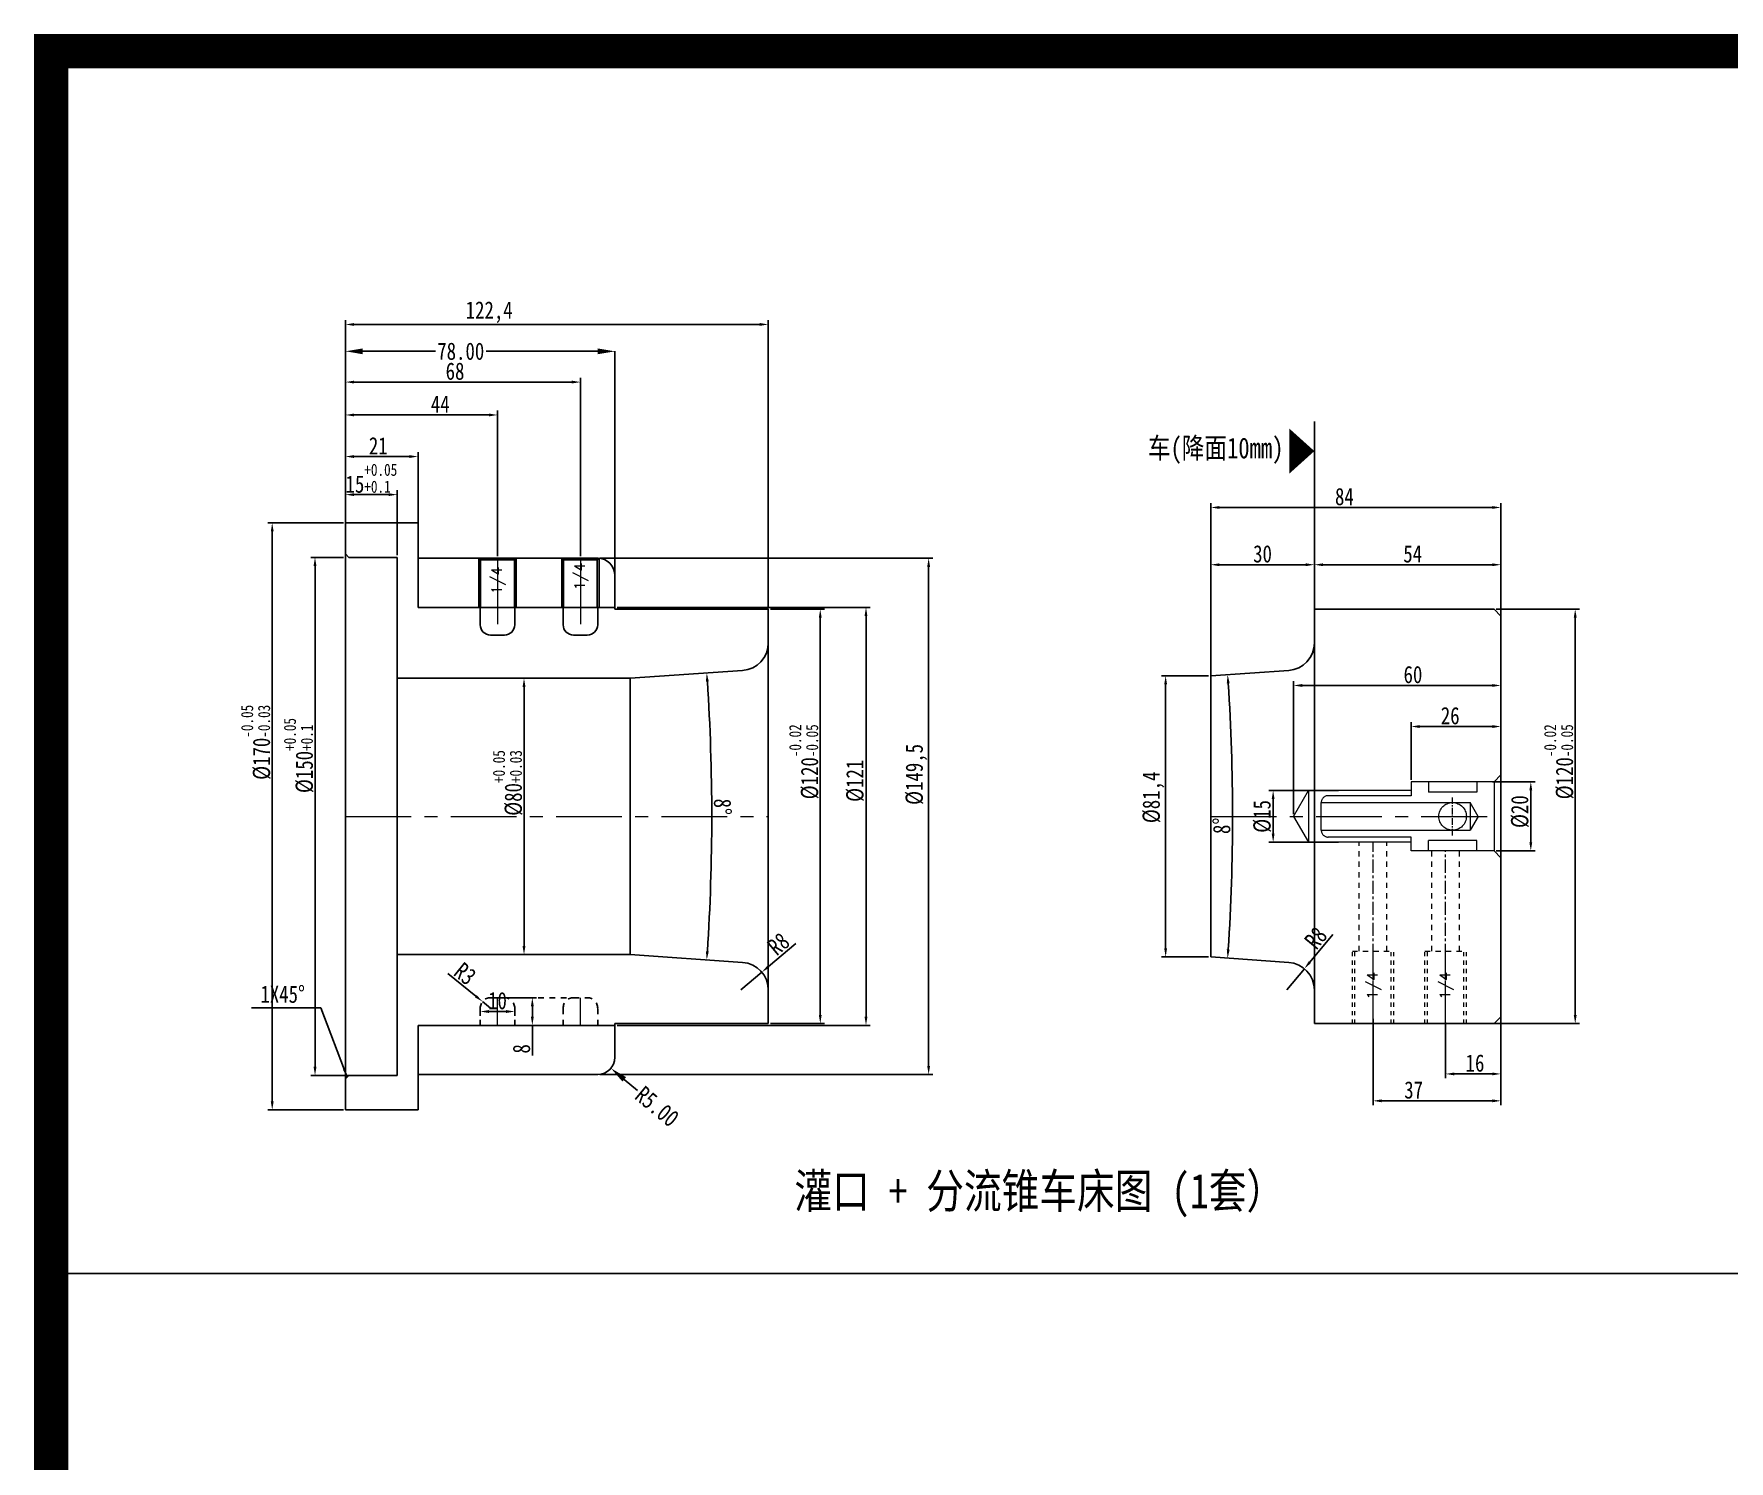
# Model space of a CAD drawing. Header units: millimetres. Extents: x 1104 to 2083, y 140 to 966.
# Drawn here: x 1104.4 to 1595.1, y 553.2 to 966.4 of the extents above; entities that cross this region are included whole.
import ezdxf
from ezdxf.enums import TextEntityAlignment as Align

# ---------------------------------------------------------------- set-up
doc = ezdxf.new("R2010")
doc.units = ezdxf.units.MM
doc.header["$LTSCALE"] = 16.335
doc.header["$PDMODE"] = 3
doc.header["$PDSIZE"] = 0.3125
for name, pattern in [('CENTER', [0.6, 0.375, -0.075, 0.075, -0.075]), ('HIDDEN', [0.2, 0.1, -0.1]), ('HIDDENX2', [0.75, 0.5, -0.25])]:
    doc.linetypes.add(name, pattern=pattern)
doc.layers.get('0').update_dxf_attribs({"linetype": 'CONTINUOUS'})
doc.layers.get('Defpoints').update_dxf_attribs({"linetype": 'CONTINUOUS'})
for name, color, linetype, lineweight in [('cool', 153, 'HIDDEN', 9), ('moldbase', 7, 'CONTINUOUS', 20), ('screw', 33, 'CONTINUOUS', 13), ('虚线', 6, 'HIDDENX2', 13)]:
    doc.layers.add(name, color=color, linetype=linetype, lineweight=lineweight)
doc.layers.add('DEFAULT_2', color=8, linetype='HIDDEN')
doc.styles.get("Standard").update_dxf_attribs({"font": 'txt', "width": 0.8})
doc.styles.add('TXT', font='txt.shx', dxfattribs={"bigfont": 'gbcbig.shx'})
doc.dimstyles.new('ISO-25', dxfattribs={"dimtxt": 2.5, "dimasz": 2.5, "dimexe": 1.25, "dimexo": 0.625, "dimtad": 1, "dimtxsty": 'Standard', "dimcen": 2.5, "dimadec": 0, "dimazin": 0, "dimtfac": 1, "dimtmove": 0, "dimatfit": 3, "dimfxl": 0, "dimarcsym": 0})
doc.dimstyles.get("Standard").update_dxf_attribs({"dimtxt": 0.15625, "dimasz": 0.1875, "dimexe": 0.125, "dimexo": 0.0625, "dimtad": 0, "dimtih": 1, "dimtoh": 1, "dimdsep": 46, "dimtxsty": 'Standard', "dimcen": 0.09, "dimadec": 0, "dimazin": 0, "dimtp": 0.01, "dimtm": 0.01, "dimtfac": 1, "dimtofl": 0, "dimtmove": 0, "dimatfit": 3, "dimfxl": 0, "dimtolj": 1, "dimarcsym": 0})
doc.dimstyles.new('STANDARD$0', dxfattribs={"dimscale": 2, "dimtxt": 3, "dimasz": 3, "dimexe": 1.25, "dimexo": 0.625, "dimgap": 0.5, "dimtad": 0, "dimdsep": 46, "dimlunit": 6, "dimtxsty": 'Standard', "dimblk": 'CLOSEDBLANK', "dimcen": 0, "dimclrt": 2, "dimazin": 2, "dimtfac": 2, "dimtmove": 1, "dimatfit": 3, "dimfxl": 0, "dimtolj": 1, "dimtzin": 0, "dimarcsym": 0})

# ---------------------------------------------------------------- blocks, each defined once
blk = doc.blocks.new('*D127')
at = {"color": 0, "lineweight": -2}
for p, q in [((1317.58, 799.82), (1333.24, 799.82)), ((1331.99, 797.32), (1331.99, 682.32)), ((1317.58, 679.82), (1333.24, 679.82))]:
    blk.add_line(p, q, dxfattribs=at)
at = {"color": 0}
for points in [[(1331.57, 797.32), (1332.4, 797.32), (1331.99, 799.82)], [(1331.57, 682.32), (1332.4, 682.32), (1331.99, 679.82)]]:
    blk.add_solid(points, dxfattribs=at)
at = {"layer": 'Defpoints', "color": 0}
for p in [(1316.95, 799.82), (1316.95, 679.82), (1331.99, 679.82)]:
    blk.add_point(p, dxfattribs=at)
at = {"color": 0, "lineweight": 0, "insert": (1327.28, 755.63), "char_height": 5, "attachment_point": 5, "rotation": 90}
blk.add_mtext('%%C120{\\H0.7x;\\S-0.02^ -0.05;}', dxfattribs=at)
blk = doc.blocks.new('*D128')
at = {"color": 0, "lineweight": -2}
for p, q in [((1226.28, 779.82), (1247.48, 779.82)), ((1246.23, 777.32), (1246.23, 702.32)), ((1226.28, 699.82), (1247.48, 699.82))]:
    blk.add_line(p, q, dxfattribs=at)
at = {"color": 0}
for points in [[(1245.81, 777.32), (1246.65, 777.32), (1246.23, 779.82)], [(1245.81, 702.32), (1246.65, 702.32), (1246.23, 699.82)]]:
    blk.add_solid(points, dxfattribs=at)
at = {"layer": 'Defpoints', "color": 0}
for p in [(1225.65, 779.82), (1225.65, 699.82), (1246.23, 699.82)]:
    blk.add_point(p, dxfattribs=at)
at = {"color": 0, "lineweight": 0, "insert": (1241.52, 749.5), "char_height": 5, "attachment_point": 5, "rotation": 90}
blk.add_mtext('%%C80{\\H0.7x;\\S+0.05^ +0.03;}', dxfattribs=at)
blk = doc.blocks.new('*D142')
at = {"color": 0, "lineweight": -2}
blk.add_arc((704.93, 739.82), 595.65, 356.24048, 3.75952, dxfattribs=at)
at = {"color": 0}
for points in [[(1298.88, 778.85), (1299.71, 778.9), (1299.12, 781.37)], [(1299.71, 700.73), (1298.88, 700.79), (1299.12, 698.27)]]:
    blk.add_solid(points, dxfattribs=at)
at = {"layer": 'Defpoints', "color": 0}
for p in [(1309.51, 782.1), (1276.95, 779.82), (1300.41, 725.96), (1276.95, 699.82), (1309.51, 697.54)]:
    blk.add_point(p, dxfattribs=at)
at = {"color": 0, "lineweight": 0, "insert": (1303.69, 742.61), "char_height": 5, "attachment_point": 5, "rotation": 270.2675}
blk.add_mtext('8°', dxfattribs=at)
blk = doc.blocks.new('*D129')
at = {"color": 0, "lineweight": -2}
for p, q in [((1194.55, 824.44), (1194.55, 845.26)), ((1215.55, 824.44), (1215.55, 845.26)), ((1197.05, 844.01), (1213.05, 844.01))]:
    blk.add_line(p, q, dxfattribs=at)
at = {"color": 0}
for points in [[(1197.05, 844.43), (1197.05, 843.59), (1194.55, 844.01)], [(1213.05, 844.43), (1213.05, 843.59), (1215.55, 844.01)]]:
    blk.add_solid(points, dxfattribs=at)
at = {"layer": 'Defpoints', "color": 0}
for p in [(1215.55, 844.01), (1194.55, 823.82), (1215.55, 823.82)]:
    blk.add_point(p, dxfattribs=at)
at = {"color": 0, "lineweight": 0, "insert": (1204.05, 847.14), "char_height": 5, "attachment_point": 5}
blk.add_mtext('21', dxfattribs=at)
blk = doc.blocks.new('*D143')
at = {"color": 0, "lineweight": -2}
for p, q in [((1194.55, 824.44), (1194.55, 857.3)), ((1197.05, 856.05), (1236.05, 856.05)), ((1238.55, 815.19), (1238.55, 857.3))]:
    blk.add_line(p, q, dxfattribs=at)
at = {"color": 0}
for points in [[(1197.05, 856.47), (1197.05, 855.64), (1194.55, 856.05)], [(1236.05, 856.47), (1236.05, 855.64), (1238.55, 856.05)]]:
    blk.add_solid(points, dxfattribs=at)
at = {"layer": 'Defpoints', "color": 0}
for p in [(1238.55, 856.05), (1194.55, 823.82), (1238.55, 814.57)]:
    blk.add_point(p, dxfattribs=at)
at = {"color": 0, "lineweight": 0, "insert": (1221.98, 859.18), "char_height": 5, "attachment_point": 5}
blk.add_mtext('44', dxfattribs=at)
blk = doc.blocks.new('*D144')
at = {"color": 0, "lineweight": -2}
for p, q in [((1194.55, 824.44), (1194.55, 866.82)), ((1197.05, 865.57), (1260.05, 865.57)), ((1262.55, 815.19), (1262.55, 866.82))]:
    blk.add_line(p, q, dxfattribs=at)
at = {"color": 0}
for points in [[(1197.05, 865.99), (1197.05, 865.16), (1194.55, 865.57)], [(1260.05, 865.99), (1260.05, 865.16), (1262.55, 865.57)]]:
    blk.add_solid(points, dxfattribs=at)
at = {"layer": 'Defpoints', "color": 0}
for p in [(1262.55, 865.57), (1194.55, 823.82), (1262.55, 814.57)]:
    blk.add_point(p, dxfattribs=at)
at = {"color": 0, "lineweight": 0, "insert": (1226.26, 868.7), "char_height": 5, "attachment_point": 5}
blk.add_mtext('68', dxfattribs=at)
blk = doc.blocks.new('*D145')
at = {"color": 4, "lineweight": -2}
for p, q in [((1194.55, 823.82), (1194.55, 874.48)), ((1199.55, 874.48), (1220.59, 874.48)), ((1267.55, 874.48), (1235.26, 874.48)), ((1272.55, 809.57), (1272.55, 874.48))]:
    blk.add_line(p, q, dxfattribs=at)
at = {"color": 4}
for points in [[(1199.55, 875.31), (1199.55, 873.64), (1194.55, 874.48)], [(1267.55, 875.31), (1267.55, 873.64), (1272.55, 874.48)]]:
    blk.add_solid(points, dxfattribs=at)
at = {"layer": 'Defpoints', "color": 0}
for p in [(1272.55, 874.48), (1194.55, 823.82), (1272.55, 809.57)]:
    blk.add_point(p, dxfattribs=at)
at = {"color": 6, "insert": (1227.92, 874.48), "char_height": 5, "attachment_point": 5}
blk.add_mtext('\\A1;78.00', dxfattribs=at)
blk = doc.blocks.new('*D146')
at = {"color": 0, "lineweight": -2}
for p, q in [((1194.55, 824.44), (1194.55, 883.51)), ((1316.95, 800.01), (1316.95, 883.51)), ((1197.05, 882.26), (1314.45, 882.26))]:
    blk.add_line(p, q, dxfattribs=at)
at = {"color": 0}
for points in [[(1197.05, 882.67), (1197.05, 881.84), (1194.55, 882.26)], [(1314.45, 882.67), (1314.45, 881.84), (1316.95, 882.26)]]:
    blk.add_solid(points, dxfattribs=at)
at = {"layer": 'Defpoints', "color": 0}
for p in [(1316.95, 882.26), (1194.55, 823.82), (1316.95, 799.38)]:
    blk.add_point(p, dxfattribs=at)
at = {"color": 0, "lineweight": 0, "insert": (1236.14, 885.8), "char_height": 5, "attachment_point": 5}
blk.add_mtext('122,4', dxfattribs=at)
blk = doc.blocks.new('*D117')
at = {"color": 0, "lineweight": -2}
for p, q in [((1475.02, 796.94), (1475.02, 813.94)), ((1526.52, 812.69), (1477.52, 812.69)), ((1529.02, 797.44), (1529.02, 813.94))]:
    blk.add_line(p, q, dxfattribs=at)
at = {"color": 0}
for points in [[(1477.52, 813.1), (1477.52, 812.27), (1475.02, 812.69)], [(1526.52, 813.1), (1526.52, 812.27), (1529.02, 812.69)]]:
    blk.add_solid(points, dxfattribs=at)
at = {"layer": 'Defpoints', "color": 0}
for p in [(1475.02, 812.69), (1475.02, 796.32), (1529.02, 796.82)]:
    blk.add_point(p, dxfattribs=at)
at = {"color": 0, "lineweight": 0, "insert": (1503.48, 815.81), "char_height": 5, "attachment_point": 5}
blk.add_mtext('54', dxfattribs=at)
blk = doc.blocks.new('*D118')
at = {"color": 0, "lineweight": -2}
for p, q in [((1445.02, 779.88), (1445.02, 830.52)), ((1529.02, 798.44), (1529.02, 830.52)), ((1526.52, 829.27), (1447.52, 829.27))]:
    blk.add_line(p, q, dxfattribs=at)
at = {"color": 0}
for points in [[(1447.52, 829.68), (1447.52, 828.85), (1445.02, 829.27)], [(1526.52, 829.68), (1526.52, 828.85), (1529.02, 829.27)]]:
    blk.add_solid(points, dxfattribs=at)
at = {"layer": 'Defpoints', "color": 0}
for p in [(1445.02, 829.27), (1529.02, 797.82), (1445.02, 779.25)]:
    blk.add_point(p, dxfattribs=at)
at = {"color": 0, "lineweight": 0, "insert": (1483.71, 832.39), "char_height": 5, "attachment_point": 5}
blk.add_mtext('84', dxfattribs=at)
blk = doc.blocks.new('*D119')
at = {"color": 0, "lineweight": -2}
for p, q in [((1445.02, 779.88), (1445.02, 813.94)), ((1472.52, 812.69), (1447.52, 812.69)), ((1475.02, 797.34), (1475.02, 813.94))]:
    blk.add_line(p, q, dxfattribs=at)
at = {"color": 0}
for points in [[(1447.52, 813.1), (1447.52, 812.27), (1445.02, 812.69)], [(1472.52, 813.1), (1472.52, 812.27), (1475.02, 812.69)]]:
    blk.add_solid(points, dxfattribs=at)
at = {"layer": 'Defpoints', "color": 0}
for p in [(1445.02, 812.69), (1475.02, 796.71), (1445.02, 779.25)]:
    blk.add_point(p, dxfattribs=at)
at = {"color": 0, "lineweight": 0, "insert": (1460.02, 815.81), "char_height": 5, "attachment_point": 5}
blk.add_mtext('30', dxfattribs=at)
blk = doc.blocks.new('*D120')
at = {"color": 0, "lineweight": -2}
for p, q in [((1527.67, 799.82), (1551.78, 799.82)), ((1550.53, 797.32), (1550.53, 682.32)), ((1524.62, 679.82), (1551.78, 679.82))]:
    blk.add_line(p, q, dxfattribs=at)
at = {"color": 0}
for points in [[(1550.11, 797.32), (1550.95, 797.32), (1550.53, 799.82)], [(1550.11, 682.32), (1550.95, 682.32), (1550.53, 679.82)]]:
    blk.add_solid(points, dxfattribs=at)
at = {"layer": 'Defpoints', "color": 0}
for p in [(1527.05, 799.82), (1524, 679.82), (1550.53, 679.82)]:
    blk.add_point(p, dxfattribs=at)
at = {"color": 0, "lineweight": 0, "insert": (1545.82, 755.63), "char_height": 5, "attachment_point": 5, "rotation": 90}
blk.add_mtext('%%C120{\\H0.7x;\\S-0.02^ -0.05;}', dxfattribs=at)
blk = doc.blocks.new('*D121')
at = {"color": 0, "lineweight": -2}
for p, q in [((1529.02, 683.16), (1529.02, 664.01)), ((1513.02, 680.19), (1513.02, 664.01)), ((1515.52, 665.26), (1526.52, 665.26))]:
    blk.add_line(p, q, dxfattribs=at)
at = {"color": 0}
for points in [[(1515.52, 665.67), (1515.52, 664.84), (1513.02, 665.26)], [(1526.52, 665.67), (1526.52, 664.84), (1529.02, 665.26)]]:
    blk.add_solid(points, dxfattribs=at)
at = {"layer": 'Defpoints', "color": 0}
for p in [(1529.02, 683.78), (1513.02, 680.82), (1529.02, 665.26)]:
    blk.add_point(p, dxfattribs=at)
at = {"color": 0, "lineweight": 0, "insert": (1521.52, 668.38), "char_height": 5, "attachment_point": 5}
blk.add_mtext('16', dxfattribs=at)
blk = doc.blocks.new('*D122')
at = {"color": 0, "lineweight": -2}
for p, q in [((1529.02, 685.51), (1529.02, 656.22)), ((1492.02, 681.19), (1492.02, 656.22)), ((1526.52, 657.47), (1494.52, 657.47))]:
    blk.add_line(p, q, dxfattribs=at)
at = {"color": 0}
for points in [[(1494.52, 657.88), (1494.52, 657.05), (1492.02, 657.47)], [(1526.52, 657.88), (1526.52, 657.05), (1529.02, 657.47)]]:
    blk.add_solid(points, dxfattribs=at)
at = {"layer": 'Defpoints', "color": 0}
for p in [(1529.02, 686.14), (1492.02, 681.82), (1492.02, 657.47)]:
    blk.add_point(p, dxfattribs=at)
at = {"color": 0, "lineweight": 0, "insert": (1503.75, 660.59), "char_height": 5, "attachment_point": 5}
blk.add_mtext('37', dxfattribs=at)
blk = doc.blocks.new('*D130')
at = {"color": 0, "lineweight": -2}
for p, q in [((1444.4, 780.52), (1430.72, 780.52)), ((1431.97, 778.02), (1431.97, 701.62)), ((1444.4, 699.12), (1430.72, 699.12))]:
    blk.add_line(p, q, dxfattribs=at)
at = {"color": 0}
for points in [[(1431.55, 778.02), (1432.38, 778.02), (1431.97, 780.52)], [(1431.55, 701.62), (1432.38, 701.62), (1431.97, 699.12)]]:
    blk.add_solid(points, dxfattribs=at)
at = {"layer": 'Defpoints', "color": 0}
for p in [(1445.02, 780.52), (1431.97, 699.12), (1445.02, 699.12)]:
    blk.add_point(p, dxfattribs=at)
at = {"color": 0, "lineweight": 0, "insert": (1428.42, 745.33), "char_height": 5, "attachment_point": 5, "rotation": 90}
blk.add_mtext('%%c81,4', dxfattribs=at)
blk = doc.blocks.new('*D131')
at = {"color": 0, "lineweight": -2}
for p, q in [((1526.56, 749.82), (1538.92, 749.82)), ((1537.67, 747.32), (1537.67, 732.32)), ((1527.65, 729.82), (1538.92, 729.82))]:
    blk.add_line(p, q, dxfattribs=at)
at = {"color": 0}
for points in [[(1537.26, 747.32), (1538.09, 747.32), (1537.67, 749.82)], [(1537.26, 732.32), (1538.09, 732.32), (1537.67, 729.82)]]:
    blk.add_solid(points, dxfattribs=at)
at = {"layer": 'Defpoints', "color": 0}
for p in [(1525.94, 749.82), (1527.02, 729.82), (1537.67, 729.82)]:
    blk.add_point(p, dxfattribs=at)
at = {"color": 0, "lineweight": 0, "insert": (1534.55, 741.2), "char_height": 5, "attachment_point": 5, "rotation": 90}
blk.add_mtext('%%c20', dxfattribs=at)
blk = doc.blocks.new('*D132')
at = {"color": 0, "lineweight": -2}
for p, q in [((1503.02, 750.44), (1503.02, 767.09)), ((1526.52, 765.84), (1505.52, 765.84)), ((1529.02, 759.72), (1529.02, 767.09))]:
    blk.add_line(p, q, dxfattribs=at)
at = {"color": 0}
for points in [[(1505.52, 766.25), (1505.52, 765.42), (1503.02, 765.84)], [(1526.52, 766.25), (1526.52, 765.42), (1529.02, 765.84)]]:
    blk.add_solid(points, dxfattribs=at)
at = {"layer": 'Defpoints', "color": 0}
for p in [(1503.02, 765.84), (1529.02, 759.09), (1503.02, 749.82)]:
    blk.add_point(p, dxfattribs=at)
at = {"color": 0, "lineweight": 0, "insert": (1514.34, 768.96), "char_height": 5, "attachment_point": 5}
blk.add_mtext('26', dxfattribs=at)
blk = doc.blocks.new('*D133')
at = {"color": 0, "lineweight": -2}
for p, q in [((1469.02, 740.44), (1469.02, 778.98)), ((1526.52, 777.73), (1471.52, 777.73)), ((1529.02, 759.72), (1529.02, 778.98))]:
    blk.add_line(p, q, dxfattribs=at)
at = {"color": 0}
for points in [[(1471.52, 778.15), (1471.52, 777.31), (1469.02, 777.73)], [(1526.52, 778.15), (1526.52, 777.31), (1529.02, 777.73)]]:
    blk.add_solid(points, dxfattribs=at)
at = {"layer": 'Defpoints', "color": 0}
for p in [(1469.02, 777.73), (1529.02, 759.09), (1469.02, 739.82)]:
    blk.add_point(p, dxfattribs=at)
at = {"color": 0, "lineweight": 0, "insert": (1503.56, 780.86), "char_height": 5, "attachment_point": 5}
blk.add_mtext('60', dxfattribs=at)
blk = doc.blocks.new('*D134')
at = {"color": 0, "lineweight": -2}
for p, q in [((1482.04, 747.32), (1461.84, 747.32)), ((1463.09, 744.82), (1463.09, 734.82)), ((1482.04, 732.32), (1461.84, 732.32))]:
    blk.add_line(p, q, dxfattribs=at)
at = {"color": 0}
for points in [[(1462.67, 744.82), (1463.5, 744.82), (1463.09, 747.32)], [(1462.67, 734.82), (1463.5, 734.82), (1463.09, 732.32)]]:
    blk.add_solid(points, dxfattribs=at)
at = {"layer": 'Defpoints', "color": 0}
for p in [(1482.66, 747.32), (1463.09, 732.32), (1482.66, 732.32)]:
    blk.add_point(p, dxfattribs=at)
at = {"color": 0, "lineweight": 0, "insert": (1459.96, 739.82), "char_height": 5, "attachment_point": 5, "rotation": 90}
blk.add_mtext('%%c15', dxfattribs=at)
blk = doc.blocks.new('*D123')
at = {"color": 0, "lineweight": -2}
for p, q in [((1193.93, 824.82), (1172.09, 824.82)), ((1173.34, 822.32), (1173.34, 657.32)), ((1193.93, 654.82), (1172.09, 654.82))]:
    blk.add_line(p, q, dxfattribs=at)
at = {"color": 0}
for points in [[(1172.93, 822.32), (1173.76, 822.32), (1173.34, 824.82)], [(1172.93, 657.32), (1173.76, 657.32), (1173.34, 654.82)]]:
    blk.add_solid(points, dxfattribs=at)
at = {"layer": 'Defpoints', "color": 0}
for p in [(1194.55, 824.82), (1173.34, 654.82), (1194.55, 654.82)]:
    blk.add_point(p, dxfattribs=at)
at = {"color": 0, "lineweight": 0, "insert": (1168.63, 761.27), "char_height": 5, "attachment_point": 5, "rotation": 90}
blk.add_mtext('%%C170{\\H0.7x;\\S-0.05^ -0.03;}', dxfattribs=at)
blk = doc.blocks.new('*D124')
at = {"color": 0, "lineweight": -2}
for p, q in [((1233.55, 683.69), (1233.55, 682.07)), ((1241.05, 683.32), (1236.05, 683.32)), ((1243.55, 683.69), (1243.55, 682.07))]:
    blk.add_line(p, q, dxfattribs=at)
at = {"color": 0}
for points in [[(1236.05, 683.74), (1236.05, 682.9), (1233.55, 683.32)], [(1241.05, 683.74), (1241.05, 682.9), (1243.55, 683.32)]]:
    blk.add_solid(points, dxfattribs=at)
at = {"layer": 'Defpoints', "color": 0}
for p in [(1233.55, 684.32), (1233.55, 683.32), (1243.55, 684.32)]:
    blk.add_point(p, dxfattribs=at)
at = {"color": 0, "lineweight": 0, "insert": (1238.55, 686.44), "char_height": 5, "attachment_point": 5}
blk.add_mtext('10', dxfattribs=at)
blk = doc.blocks.new('*D135')
at = {"color": 0, "lineweight": -2}
for p, q in [((1237.95, 687.32), (1249.89, 687.32)), ((1248.64, 684.82), (1248.64, 681.82)), ((1237.95, 679.32), (1249.89, 679.32)), ((1248.64, 679.32), (1248.64, 670.56))]:
    blk.add_line(p, q, dxfattribs=at)
at = {"color": 0}
for points in [[(1248.22, 684.82), (1249.06, 684.82), (1248.64, 687.32)], [(1248.22, 681.82), (1249.06, 681.82), (1248.64, 679.32)]]:
    blk.add_solid(points, dxfattribs=at)
at = {"layer": 'Defpoints', "color": 0}
for p in [(1237.33, 687.32), (1237.33, 679.32), (1248.64, 679.32)]:
    blk.add_point(p, dxfattribs=at)
at = {"color": 0, "lineweight": 0, "insert": (1245.52, 672.52), "char_height": 5, "attachment_point": 5, "rotation": 90}
blk.add_mtext('8', dxfattribs=at)
blk = doc.blocks.new('*D136')
at = {"color": 0, "lineweight": -2}
for p, q in [((1224.15, 694.3), (1232.27, 687.77)), ((1236.55, 684.32), (1234.22, 686.2))]:
    blk.add_line(p, q, dxfattribs=at)
at = {"color": 0}
blk.add_solid([(1232.53, 688.09), (1232.01, 687.44), (1234.22, 686.2)], dxfattribs=at)
at = {"layer": 'Defpoints', "color": 0}
for p in [(1234.22, 686.2), (1236.55, 684.32)]:
    blk.add_point(p, dxfattribs=at)
at = {"color": 0, "lineweight": 0, "insert": (1229.19, 694.25), "char_height": 5, "attachment_point": 5, "rotation": 321.1797}
blk.add_mtext('R3', dxfattribs=at)
blk = doc.blocks.new('*D137')
at = {"color": 0, "lineweight": -2}
for p, q in [((1268.18, 814.57), (1364.61, 814.57)), ((1363.36, 812.07), (1363.36, 667.57)), ((1268.18, 665.07), (1364.61, 665.07))]:
    blk.add_line(p, q, dxfattribs=at)
at = {"color": 0}
for points in [[(1362.94, 812.07), (1363.78, 812.07), (1363.36, 814.57)], [(1362.94, 667.57), (1363.78, 667.57), (1363.36, 665.07)]]:
    blk.add_solid(points, dxfattribs=at)
at = {"layer": 'Defpoints', "color": 0}
for p in [(1267.55, 814.57), (1267.55, 665.07), (1363.36, 665.07)]:
    blk.add_point(p, dxfattribs=at)
at = {"color": 0, "lineweight": 0, "insert": (1359.82, 751.97), "char_height": 5, "attachment_point": 5, "rotation": 90}
blk.add_mtext('%%c149,5', dxfattribs=at)
blk = doc.blocks.new('*D125')
at = {"color": 0, "lineweight": -2}
for p, q in [((1193.93, 814.82), (1184.48, 814.82)), ((1185.73, 812.32), (1185.73, 667.32)), ((1196.29, 664.82), (1184.48, 664.82))]:
    blk.add_line(p, q, dxfattribs=at)
at = {"color": 0}
for points in [[(1185.31, 812.32), (1186.15, 812.32), (1185.73, 814.82)], [(1185.31, 667.32), (1186.15, 667.32), (1185.73, 664.82)]]:
    blk.add_solid(points, dxfattribs=at)
at = {"layer": 'Defpoints', "color": 0}
for p in [(1194.55, 814.82), (1185.73, 664.82), (1196.92, 664.82)]:
    blk.add_point(p, dxfattribs=at)
at = {"color": 0, "lineweight": 0, "insert": (1181.02, 757.44), "char_height": 5, "attachment_point": 5, "rotation": 90}
blk.add_mtext('%%C150{\\H0.7x;\\S+0.05^ +0.1;}', dxfattribs=at)
blk = doc.blocks.new('*D138')
at = {"color": 0, "lineweight": -2}
for p, q in [((1273.18, 800.32), (1346.48, 800.32)), ((1345.23, 797.82), (1345.23, 681.82)), ((1273.18, 679.32), (1346.48, 679.32))]:
    blk.add_line(p, q, dxfattribs=at)
at = {"color": 0}
for points in [[(1344.81, 797.82), (1345.64, 797.82), (1345.23, 800.32)], [(1344.81, 681.82), (1345.64, 681.82), (1345.23, 679.32)]]:
    blk.add_solid(points, dxfattribs=at)
at = {"layer": 'Defpoints', "color": 0}
for p in [(1272.55, 800.32), (1272.55, 679.32), (1345.23, 679.32)]:
    blk.add_point(p, dxfattribs=at)
at = {"color": 0, "lineweight": 0, "insert": (1342.1, 750.12), "char_height": 5, "attachment_point": 5, "rotation": 90}
blk.add_mtext('%%c121', dxfattribs=at)
blk = doc.blocks.new('*D139')
at = {"color": 4, "lineweight": -2}
blk.add_line((1279.1, 660.5), (1275.25, 663.69), dxfattribs=at)
at = {"color": 4}
blk.add_solid([(1275.78, 664.33), (1274.72, 663.05), (1271.4, 666.88)], dxfattribs=at)
at = {"layer": 'Defpoints', "color": 0}
for p in [(1267.55, 670.07), (1271.4, 666.88)]:
    blk.add_point(p, dxfattribs=at)
at = {"color": 6, "insert": (1284.75, 655.82), "char_height": 5, "attachment_point": 5, "rotation": 320.3552}
blk.add_mtext('\\A1;R5.00', dxfattribs=at)
blk = doc.blocks.new('*D140')
at = {"color": 0, "lineweight": -2}
for p, q in [((1194.55, 828.43), (1194.55, 834.23)), ((1209.55, 815.44), (1209.55, 834.23)), ((1207.05, 832.98), (1197.05, 832.98))]:
    blk.add_line(p, q, dxfattribs=at)
at = {"color": 0}
for points in [[(1197.05, 833.4), (1197.05, 832.57), (1194.55, 832.98)], [(1207.05, 833.4), (1207.05, 832.57), (1209.55, 832.98)]]:
    blk.add_solid(points, dxfattribs=at)
at = {"layer": 'Defpoints', "color": 0}
for p in [(1194.55, 832.98), (1194.55, 827.81), (1209.55, 814.82)]:
    blk.add_point(p, dxfattribs=at)
at = {"color": 0, "lineweight": 0, "insert": (1202.05, 837.69), "char_height": 5, "attachment_point": 5}
blk.add_mtext('15{\\H0.7x;\\S+0.05^ +0.1;}', dxfattribs=at)
blk = doc.blocks.new('*D222')
at = {"color": 0, "lineweight": -2}
blk.add_arc((863, 739.82), 588.35, 356.24346, 3.75654, dxfattribs=at)
at = {"color": 0}
for points in [[(1449.66, 778.34), (1450.5, 778.39), (1449.91, 780.86)], [(1450.5, 701.24), (1449.66, 701.3), (1449.91, 698.78)]]:
    blk.add_solid(points, dxfattribs=at)
at = {"layer": 'Defpoints', "color": 0}
for p in [(1445.02, 780.52), (1467.58, 782.1), (1451.19, 753.51), (1445.02, 699.12), (1467.58, 697.54)]:
    blk.add_point(p, dxfattribs=at)
at = {"color": 0, "lineweight": 0, "insert": (1448.21, 737.09), "char_height": 5, "attachment_point": 5, "rotation": 89.7329}
blk.add_mtext('8°', dxfattribs=at)
blk = doc.blocks.new('*D223')
at = {"color": 0, "lineweight": -2}
for p, q in [((1480.37, 705.67), (1473.72, 697.65)), ((1467.02, 689.56), (1472.13, 695.72))]:
    blk.add_line(p, q, dxfattribs=at)
at = {"color": 0}
blk.add_solid([(1473.4, 697.91), (1474.04, 697.38), (1472.13, 695.72)], dxfattribs=at)
at = {"layer": 'Defpoints', "color": 0}
for p in [(1472.13, 695.72), (1467.02, 689.56)]:
    blk.add_point(p, dxfattribs=at)
at = {"color": 0, "lineweight": 0, "insert": (1475.44, 704.61), "char_height": 5, "attachment_point": 5, "rotation": 50.3459}
blk.add_mtext('R8', dxfattribs=at)
blk = doc.blocks.new('*D224')
at = {"color": 0, "lineweight": -2}
for p, q in [((1324.94, 703.05), (1316.98, 696.33)), ((1308.95, 689.56), (1315.07, 694.72))]:
    blk.add_line(p, q, dxfattribs=at)
at = {"color": 0}
blk.add_solid([(1316.71, 696.65), (1317.25, 696.01), (1315.07, 694.72)], dxfattribs=at)
at = {"layer": 'Defpoints', "color": 0}
for p in [(1315.07, 694.72), (1308.95, 689.56)]:
    blk.add_point(p, dxfattribs=at)
at = {"color": 0, "lineweight": 0, "insert": (1319.9, 702.88), "char_height": 5, "attachment_point": 5, "rotation": 40.1392}
blk.add_mtext('R8', dxfattribs=at)

msp = doc.modelspace()

# ---------------------------------------------------------------- linework, layer by layer
at = {"color": 2}
for p, q in [((1475.023, 796.319), (1475.023, 854.195)), ((1475.023, 799.819), (1475.023, 679.819)), ((1445.023, 780.518), (1467.581, 782.096)), ((1445.023, 780.518), (1445.023, 699.12)), ((1445.023, 699.12), (1467.581, 697.542))]:
    msp.add_line(p, q, dxfattribs=at)
for p, q in [((1194.552, 824.819), (1215.552, 824.819)), ((1194.552, 824.819), (1194.552, 663.819)), ((1215.552, 824.819), (1215.552, 800.319)), ((1195.552, 814.819), (1194.552, 815.819)), ((1195.552, 814.819), (1209.552, 814.819)), ((1209.552, 814.819), (1209.552, 664.819)), ((1267.552, 814.569), (1215.552, 814.569)), ((1233.152, 814.569), (1233.152, 800.319)), ((1233.152, 814.569), (1233.652, 814.069)), ((1233.652, 814.069), (1233.652, 800.319)), ((1233.652, 814.069), (1243.452, 814.069)), ((1243.952, 814.569), (1243.452, 814.069)), ((1243.452, 814.069), (1243.452, 800.319)), ((1243.952, 814.569), (1243.952, 800.319)), ((1257.152, 814.569), (1257.152, 800.319)), ((1257.152, 814.569), (1257.652, 814.069)), ((1257.652, 814.069), (1257.652, 800.319)), ((1257.652, 814.069), (1267.452, 814.069)), ((1267.952, 814.569), (1267.452, 814.069)), ((1267.452, 814.069), (1267.452, 800.319)), ((1267.952, 814.569), (1267.952, 800.319)), ((1272.552, 809.569), (1272.552, 799.819)), ((1215.552, 800.319), (1272.552, 800.319)), ((1233.552, 800.319), (1233.552, 795.319)), ((1243.552, 800.319), (1243.552, 795.319)), ((1257.552, 804.319), (1257.552, 795.319)), ((1267.552, 800.319), (1267.552, 795.319)), ((1272.552, 799.819), (1316.952, 799.819)), ((1316.952, 799.819), (1316.952, 790.076)), ((1475.023, 799.819), (1527.023, 799.819)), ((1527.023, 799.819), (1529.023, 797.819)), ((1529.023, 797.819), (1529.023, 681.819)), ((1236.552, 792.319), (1240.552, 792.319)), ((1260.552, 792.319), (1264.552, 792.319)), ((1316.952, 790.076), (1316.952, 689.562)), ((1276.952, 779.819), (1309.511, 782.096)), ((1209.552, 779.819), (1276.952, 779.819)), ((1276.952, 779.819), (1276.952, 699.819)), ((1209.552, 699.819), (1276.952, 699.819)), ((1276.952, 699.819), (1309.511, 697.542)), ((1316.952, 689.562), (1316.952, 679.819)), ((1215.552, 679.319), (1272.552, 679.319)), ((1215.552, 654.819), (1215.552, 679.319)), ((1272.552, 679.819), (1316.952, 679.819)), ((1272.552, 670.069), (1272.552, 679.819)), ((1527.023, 679.819), (1475.023, 679.819)), ((1527.023, 679.819), (1529.023, 681.819)), ((1195.552, 664.819), (1194.552, 663.819)), ((1194.552, 663.819), (1194.552, 654.819)), ((1195.552, 664.819), (1209.552, 664.819)), ((1267.552, 665.069), (1215.552, 665.069)), ((1194.552, 654.819), (1215.552, 654.819)), ((1109.355, 607.504), (2078.012, 607.504))]:
    msp.add_line(p, q)
at = {"const_width": 10}
msp.add_lwpolyline([(2078.012, 144.925), (1109.355, 144.925), (1109.355, 961.385), (2078.012, 961.385)], close=True, dxfattribs=at)
at = {"color": 1}
msp.add_lwpolyline([(1475.023, 845.588, 0, 12.978, 0), (1467.813, 845.588, 2.884, 9.373, 0)], format="xyseb", dxfattribs=at)
for centre, radius, start, end in [((1267.552, 809.569), 5, 0, 90), ((1236.552, 795.319), 3, 180, 270), ((1240.552, 795.319), 3, 270, 0), ((1260.552, 795.319), 3, 180, 270), ((1264.552, 795.319), 3, 270, 0), ((1308.952, 790.076), 8, 274, 0), ((1308.952, 689.562), 8, 0, 86), ((1267.552, 670.069), 5, 270, 0)]:
    msp.add_arc(centre, radius, start, end)
at = {"color": 2}
for centre, start, end in [((1467.023, 790.076), 274, 0), ((1467.023, 689.562), 0, 86)]:
    msp.add_arc(centre, 8, start, end, dxfattribs=at)
at = {"layer": 'cool', "ltscale": 0.932966}
for p, q in [((1488.023, 700.819), (1488.023, 732.319)), ((1496.023, 700.819), (1496.023, 732.319)), ((1509.023, 700.819), (1509.023, 729.819)), ((1517.023, 700.819), (1517.023, 729.819)), ((1486.023, 700.819), (1498.023, 700.819)), ((1507.023, 700.819), (1519.023, 700.819))]:
    msp.add_line(p, q, dxfattribs=at)
at = {"layer": 'cool', "color": 1, "linetype": 'CENTER', "ltscale": 0.621977}
for p, q in [((1492.023, 680.819), (1492.023, 732.319)), ((1513.023, 680.819), (1513.023, 729.819))]:
    msp.add_line(p, q, dxfattribs=at)
at = {"layer": 'DEFAULT_2', "color": 8, "linetype": 'HIDDEN'}
for p, q in [((1236.552, 687.319), (1240.552, 687.319)), ((1240.552, 687.319), (1260.552, 687.319)), ((1260.552, 687.319), (1264.552, 687.319)), ((1233.552, 679.319), (1233.552, 684.319)), ((1243.552, 679.319), (1243.552, 684.319)), ((1257.552, 679.319), (1257.552, 684.319)), ((1267.552, 679.319), (1267.552, 684.319))]:
    msp.add_line(p, q, dxfattribs=at)
for centre, start, end in [((1236.552, 684.319), 90, 180), ((1240.552, 684.319), 0, 90), ((1260.552, 684.319), 90, 180), ((1264.552, 684.319), 0, 90)]:
    msp.add_arc(centre, 3, start, end, dxfattribs=at)
at = {"layer": 'moldbase', "color": 1, "linetype": 'CENTER', "ltscale": 3.109887}
for p, q in [((1238.552, 814.569), (1238.552, 792.319)), ((1262.552, 814.569), (1262.552, 792.319)), ((1194.552, 739.819), (1316.952, 739.819)), ((1445.023, 739.819), (1529.023, 739.819)), ((1238.552, 679.319), (1238.552, 687.319)), ((1262.552, 679.319), (1262.552, 687.319))]:
    msp.add_line(p, q, dxfattribs=at)
at = {"layer": 'screw', "color": 92, "linetype": 'HIDDEN', "ltscale": 0.746373}
for p, q in [((1486.023, 679.819), (1486.023, 700.819)), ((1498.023, 679.819), (1498.023, 700.819)), ((1507.023, 679.819), (1507.023, 700.819)), ((1519.023, 679.819), (1519.023, 700.819))]:
    msp.add_line(p, q, dxfattribs=at)
at = {"layer": 'screw', "linetype": 'HIDDEN', "ltscale": 0.746373}
for p, q in [((1486.773, 679.819), (1486.773, 700.819)), ((1497.273, 679.819), (1497.273, 700.819)), ((1507.773, 679.819), (1507.773, 700.819)), ((1518.273, 679.819), (1518.273, 700.819))]:
    msp.add_line(p, q, dxfattribs=at)
at = {"layer": 'screw', "color": 1, "linetype": 'CENTER', "ltscale": 0.466483}
for p, q in [((1492.023, 679.819), (1492.023, 700.819)), ((1513.023, 679.819), (1513.023, 700.819))]:
    msp.add_line(p, q, dxfattribs=at)
at = {"layer": '虚线', "ltscale": 10}
for p, q in [((1527.023, 749.819), (1529.023, 751.819)), ((1469.023, 739.819), (1473.353, 747.319)), ((1503.023, 747.319), (1473.353, 747.319)), ((1473.353, 747.319), (1473.353, 732.319)), ((1503.023, 749.819), (1503.023, 745.819)), ((1527.023, 749.819), (1503.023, 749.819)), ((1508.023, 749.819), (1508.023, 746.819)), ((1522.023, 746.819), (1508.023, 746.819)), ((1522.023, 749.819), (1522.023, 746.819)), ((1527.023, 749.819), (1527.023, 729.819)), ((1477.023, 743.819), (1520.147, 743.819)), ((1477.023, 735.819), (1477.023, 743.819)), ((1503.023, 745.819), (1479.021, 745.819)), ((1520.145, 743.819), (1520.127, 735.823)), ((1522.444, 739.837), (1520.145, 743.819)), ((1469.023, 739.819), (1473.353, 732.319)), ((1522.444, 739.837), (1520.125, 735.819)), ((1503.023, 732.319), (1473.353, 732.319)), ((1477.023, 735.819), (1520.125, 735.819)), ((1503.023, 733.819), (1479.023, 733.819)), ((1503.023, 729.819), (1503.023, 733.819)), ((1508.023, 729.819), (1508.023, 732.819)), ((1522.023, 732.819), (1508.023, 732.819)), ((1522.023, 729.819), (1522.023, 732.819)), ((1527.023, 729.819), (1503.023, 729.819)), ((1527.023, 729.819), (1529.023, 727.819))]:
    msp.add_line(p, q, dxfattribs=at)
at = {"layer": '虚线', "color": 1, "linetype": 'CENTER', "ltscale": 0.310989}
for p, q in [((1515.023, 734.319), (1515.023, 745.319)), ((1509.523, 739.819), (1520.523, 739.819))]:
    msp.add_line(p, q, dxfattribs=at)
at = {"layer": '虚线', "ltscale": 10}
msp.add_circle((1515.023, 739.819), 4, dxfattribs=at)
for centre, start, end in [((1479.023, 743.819), 90, 180), ((1479.023, 735.819), 180, 270)]:
    msp.add_arc(centre, 2, start, end, dxfattribs=at)

# ---------------------------------------------------------------- texts
at = {"attachment_point": 1}
for s, insert, char_height, width in [('{\\fSimSun|b0|i0|c134|p2;车(降面10mm)}', (1426.834, 849.5), 6, 39.20861), ('{\\fSimSun|b0|i0|c134|p2; 灌口 + 分流锥车床图 (1套）}', (1319.065, 636.384), 10, 184.05419)]:
    msp.add_mtext(s, dxfattribs=dict(at, insert=insert, char_height=char_height, width=width))
at = {"color": 6, "lineweight": 0, "insert": (1169.923, 690.844), "char_height": 5, "width": 18.00079, "attachment_point": 1}
msp.add_mtext('{\\fSimSun|b0|i0|c134|p2;1X45%%D}', dxfattribs=at)
at = {"layer": 'screw', "color": 222, "linetype": 'HIDDEN', "ltscale": 0.746373, "style": 'TXT'}
for rotation, p in [(90, (1238.552, 808.128)), (90, (1262.552, 809.319)), (89.99973, (1492.023, 690.819)), (89.99973, (1513.023, 690.819))]:
    msp.add_text('1/4', height=3, rotation=rotation, dxfattribs=at).set_placement(p, align=Align.MIDDLE)

# ---------------------------------------------------------------- dimensions: what is measured, and where the dimension line sits
at = {"color": 6, "lineweight": 0}
for base, p1, p2, picture, middle in [((1316.952, 882.257), (1194.552, 823.819), (1316.952, 799.381), '*D146', (1236.143, 882.257)), ((1262.552, 865.575), (1194.552, 823.819), (1262.552, 814.569), '*D144', (1226.262, 865.575)), ((1238.552, 856.055), (1194.552, 823.819), (1238.552, 814.569), '*D143', (1221.984, 856.055)), ((1215.552, 844.01), (1194.552, 823.819), (1215.552, 823.819), '*D129', (1204.054, 844.01)), ((1445.023, 829.266), (1529.023, 797.819), (1445.023, 779.253), '*D118', (1483.714, 829.266)), ((1475.023, 812.687), (1529.023, 796.819), (1475.023, 796.319), '*D117', (1503.477, 812.687)), ((1469.023, 777.731), (1529.023, 759.091), (1469.023, 739.819), '*D133', (1503.561, 777.731)), ((1503.023, 765.835), (1529.023, 759.091), (1503.023, 749.819), '*D132', (1514.341, 765.835)), ((1233.552, 683.319), (1243.552, 684.319), (1233.552, 684.319), '*D124', (1238.552, 683.319)), ((1492.023, 657.467), (1529.023, 686.137), (1492.023, 681.819), '*D122', (1503.751, 657.467)), ((1529.023, 665.258), (1513.023, 680.819), (1529.023, 683.782), '*D121', (1521.523, 665.258))]:
    dim = msp.add_linear_dim(base=base, p1=p1, p2=p2, dimstyle='ISO-25', override={"dimtxt": 5}, dxfattribs=at)
    dim.commit()
    dim.dimension.update_dxf_attribs({"geometry": picture, "text_midpoint": middle, "dimtype": 160})
at = {"color": 2}
dim = msp.add_linear_dim(base=(1272.552, 874.475), p1=(1194.552, 823.819), p2=(1272.552, 809.569), dimstyle='STANDARD$0', override={"dimscale": 1, "dimtxt": 5, "dimasz": 5, "dimexe": 0, "dimexo": 0, "dimgap": 0, "dimtih": 1, "dimtoh": 1, "dimzin": 0, "dimlunit": 2, "dimclrd": 4, "dimclre": 4, "dimclrt": 6, "dimazin": 0, "dimtp": 0.01, "dimtm": 0.01, "dimtfac": 1, "dimtofl": 0, "dimtmove": 0, "dimfxl": 1.25}, dxfattribs=at)
dim.commit()
dim.dimension.update_dxf_attribs({"geometry": '*D145', "text_midpoint": (1227.923, 874.475), "dimtype": 160})
at = {"color": 6, "lineweight": 0}
dim = msp.add_linear_dim(base=(1194.552, 832.982), p1=(1209.552, 814.819), p2=(1194.552, 827.807), text='<>{\\H0.7x;\\S+0.05^ +0.1;}', dimstyle='ISO-25', override={"dimtxt": 5}, dxfattribs=at)
dim.commit()
dim.dimension.update_dxf_attribs({"geometry": '*D140', "text_midpoint": (1202.052, 832.982), "dimtype": 160})
for base, p1, p2, text, picture, middle in [((1173.342, 654.819), (1194.552, 824.819), (1194.552, 654.819), '%%C<>{\\H0.7x;\\S-0.05^ -0.03;}', '*D123', (1173.342, 761.267)), ((1185.73, 664.819), (1194.552, 814.819), (1196.917, 664.819), '%%C<>{\\H0.7x;\\S+0.05^ +0.1;}', '*D125', (1185.73, 757.443)), ((1363.36, 665.069), (1267.552, 814.569), (1267.552, 665.069), '%%c<>', '*D137', (1363.36, 751.975)), ((1345.225, 679.319), (1272.552, 800.319), (1272.552, 679.319), '%%c<>', '*D138', (1345.225, 750.12)), ((1331.987, 679.819), (1316.952, 799.819), (1316.952, 679.819), '%%C<>{\\H0.7x;\\S-0.02^ -0.05;}', '*D127', (1331.987, 755.629)), ((1550.53, 679.819), (1527.049, 799.819), (1523.998, 679.819), '%%C<>{\\H0.7x;\\S-0.02^ -0.05;}', '*D120', (1550.53, 755.629)), ((1431.967, 699.12), (1445.023, 780.518), (1445.023, 699.12), '%%c<>', '*D130', (1431.967, 745.333)), ((1246.229, 699.819), (1225.652, 779.819), (1225.652, 699.819), '%%C<>{\\H0.7x;\\S+0.05^ +0.03;}', '*D128', (1246.229, 749.498)), ((1463.087, 732.319), (1482.663, 747.319), (1482.663, 732.319), '%%c<>', '*D134', (1463.087, 739.819)), ((1537.672, 729.819), (1525.938, 749.819), (1527.023, 729.819), '%%c<>', '*D131', (1537.672, 741.203))]:
    dim = msp.add_linear_dim(base=base, p1=p1, p2=p2, angle=90, text=text, dimstyle='ISO-25', override={"dimtxt": 5}, dxfattribs=at)
    dim.commit()
    dim.dimension.update_dxf_attribs({"geometry": picture, "text_midpoint": middle, "dimtype": 160})
dim = msp.add_linear_dim(base=(1445.023, 812.687), p1=(1475.023, 796.711), p2=(1445.023, 779.253), dimstyle='ISO-25', override={"dimtxt": 5}, dxfattribs=at)
dim.commit()
dim.dimension.update_dxf_attribs({"geometry": '*D119', "text_midpoint": (1460.023, 815.812)})
for base, line1, line2, picture, middle in [((1300.411, 725.959), ((1276.952, 699.819), (1309.511, 697.542)), ((1276.952, 779.819), (1309.511, 782.096)), '*D142', (1300.566, 742.6)), ((1451.185, 753.509), ((1445.023, 699.12), (1467.581, 697.542)), ((1445.023, 780.518), (1467.581, 782.096)), '*D222', (1451.338, 737.076))]:
    dim = msp.add_angular_dim_2l(base=base, line1=line1, line2=line2, dimstyle='ISO-25', override={"dimtxt": 5}, dxfattribs=at)
    dim.commit()
    dim.dimension.update_dxf_attribs({"geometry": picture, "text_midpoint": middle, "dimtype": 162})
for center, mpoint, picture, middle in [((1308.952, 689.562), (1315.068, 694.719), '*D224', (1319.902, 702.883)), ((1467.023, 689.562), (1472.128, 695.721), '*D223', (1475.439, 704.613)), ((1236.552, 684.319), (1234.215, 686.2), '*D136', (1229.195, 694.25))]:
    dim = msp.add_radius_dim(center=center, mpoint=mpoint, dimstyle='ISO-25', override={"dimtxt": 5}, dxfattribs=at)
    dim.commit()
    dim.dimension.update_dxf_attribs({"geometry": picture, "text_midpoint": middle})
dim = msp.add_linear_dim(base=(1248.641, 679.319), p1=(1237.327, 687.319), p2=(1237.327, 679.319), angle=90, dimstyle='ISO-25', override={"dimtxt": 5}, dxfattribs=at)
dim.commit()
dim.dimension.update_dxf_attribs({"geometry": '*D135', "text_midpoint": (1248.641, 672.519), "dimtype": 160})
dim = msp.add_radius_dim(center=(1267.552, 670.069), mpoint=(1271.403, 666.879), dimstyle='Standard', override={"dimtxt": 5, "dimasz": 5, "dimexe": 0, "dimexo": 0, "dimgap": 0, "dimtih": 0, "dimtoh": 0, "dimzin": 0, "dimcen": 0, "dimclrd": 4, "dimclre": 4, "dimclrt": 6, "dimadec": 2, "dimtp": 0, "dimtm": 0, "dimtzin": 0})
dim.commit()
dim.dimension.update_dxf_attribs({"geometry": '*D139', "text_midpoint": (1284.749, 655.82)})

# ---------------------------------------------------------------- leaders
msp.add_leader([(1195.052, 664.319), (1187.457, 684.347), (1167.335, 684.347)], dimstyle='ISO-25', override={"dimtxt": 5}, dxfattribs=at)

doc.saveas('drawing.dxf')
